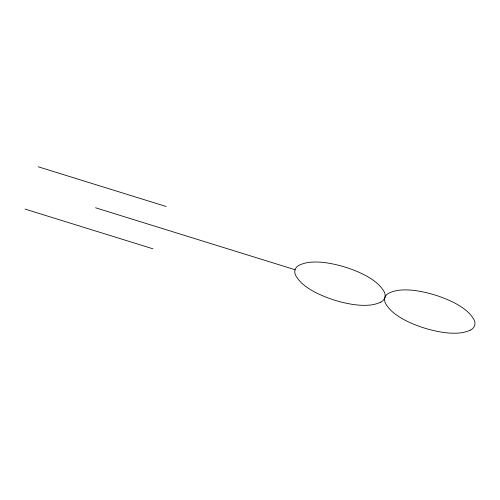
<?xml version="1.0" encoding="UTF-8"?>
<svg xmlns="http://www.w3.org/2000/svg" width="500" height="500" viewBox="0 0 500 500"><rect width="100%" height="100%" fill="white"/><g stroke="black" fill="none" stroke-linecap="round" stroke-linejoin="round"><path stroke-width="0.75" d="M38.219 166.781L166.137 206.5M95.569 207.787L295.056 269.731M25 209.081L152.919 248.8M470.6 330.05A8.081 7.631 16.4 0 0 473.913 319.456A34.869 32.931 16.4 0 0 465.181 309.713A68.881 65.05 16.4 0 0 452.837 302.081A120.1 113.419 16.4 0 0 416.188 290.706A68.881 65.05 16.4 0 0 401.681 289.994A34.869 32.931 16.4 0 0 388.944 293.075A8.081 7.631 16.4 0 0 385.631 303.669A34.869 32.931 16.4 0 0 394.363 313.412A68.881 65.05 16.4 0 0 406.706 321.044A120.1 113.419 16.4 0 0 443.356 332.419A68.881 65.05 16.4 0 0 457.869 333.131A34.869 32.931 16.4 0 0 470.6 330.05M380.788 302.162A8.081 7.631 16.4 0 0 384.1 291.569A34.869 32.931 16.4 0 0 375.375 281.825A68.881 65.05 16.4 0 0 363.025 274.194A120.1 113.419 16.4 0 0 326.381 262.819A68.881 65.05 16.4 0 0 311.869 262.106A34.869 32.931 16.4 0 0 299.131 265.188A8.081 7.631 16.4 0 0 295.825 275.781A34.869 32.931 16.4 0 0 304.55 285.525A68.881 65.05 16.4 0 0 316.9 293.156A120.1 113.419 16.4 0 0 353.544 304.531A68.881 65.05 16.4 0 0 368.056 305.244A34.869 32.931 16.4 0 0 380.788 302.162"/></g></svg>
